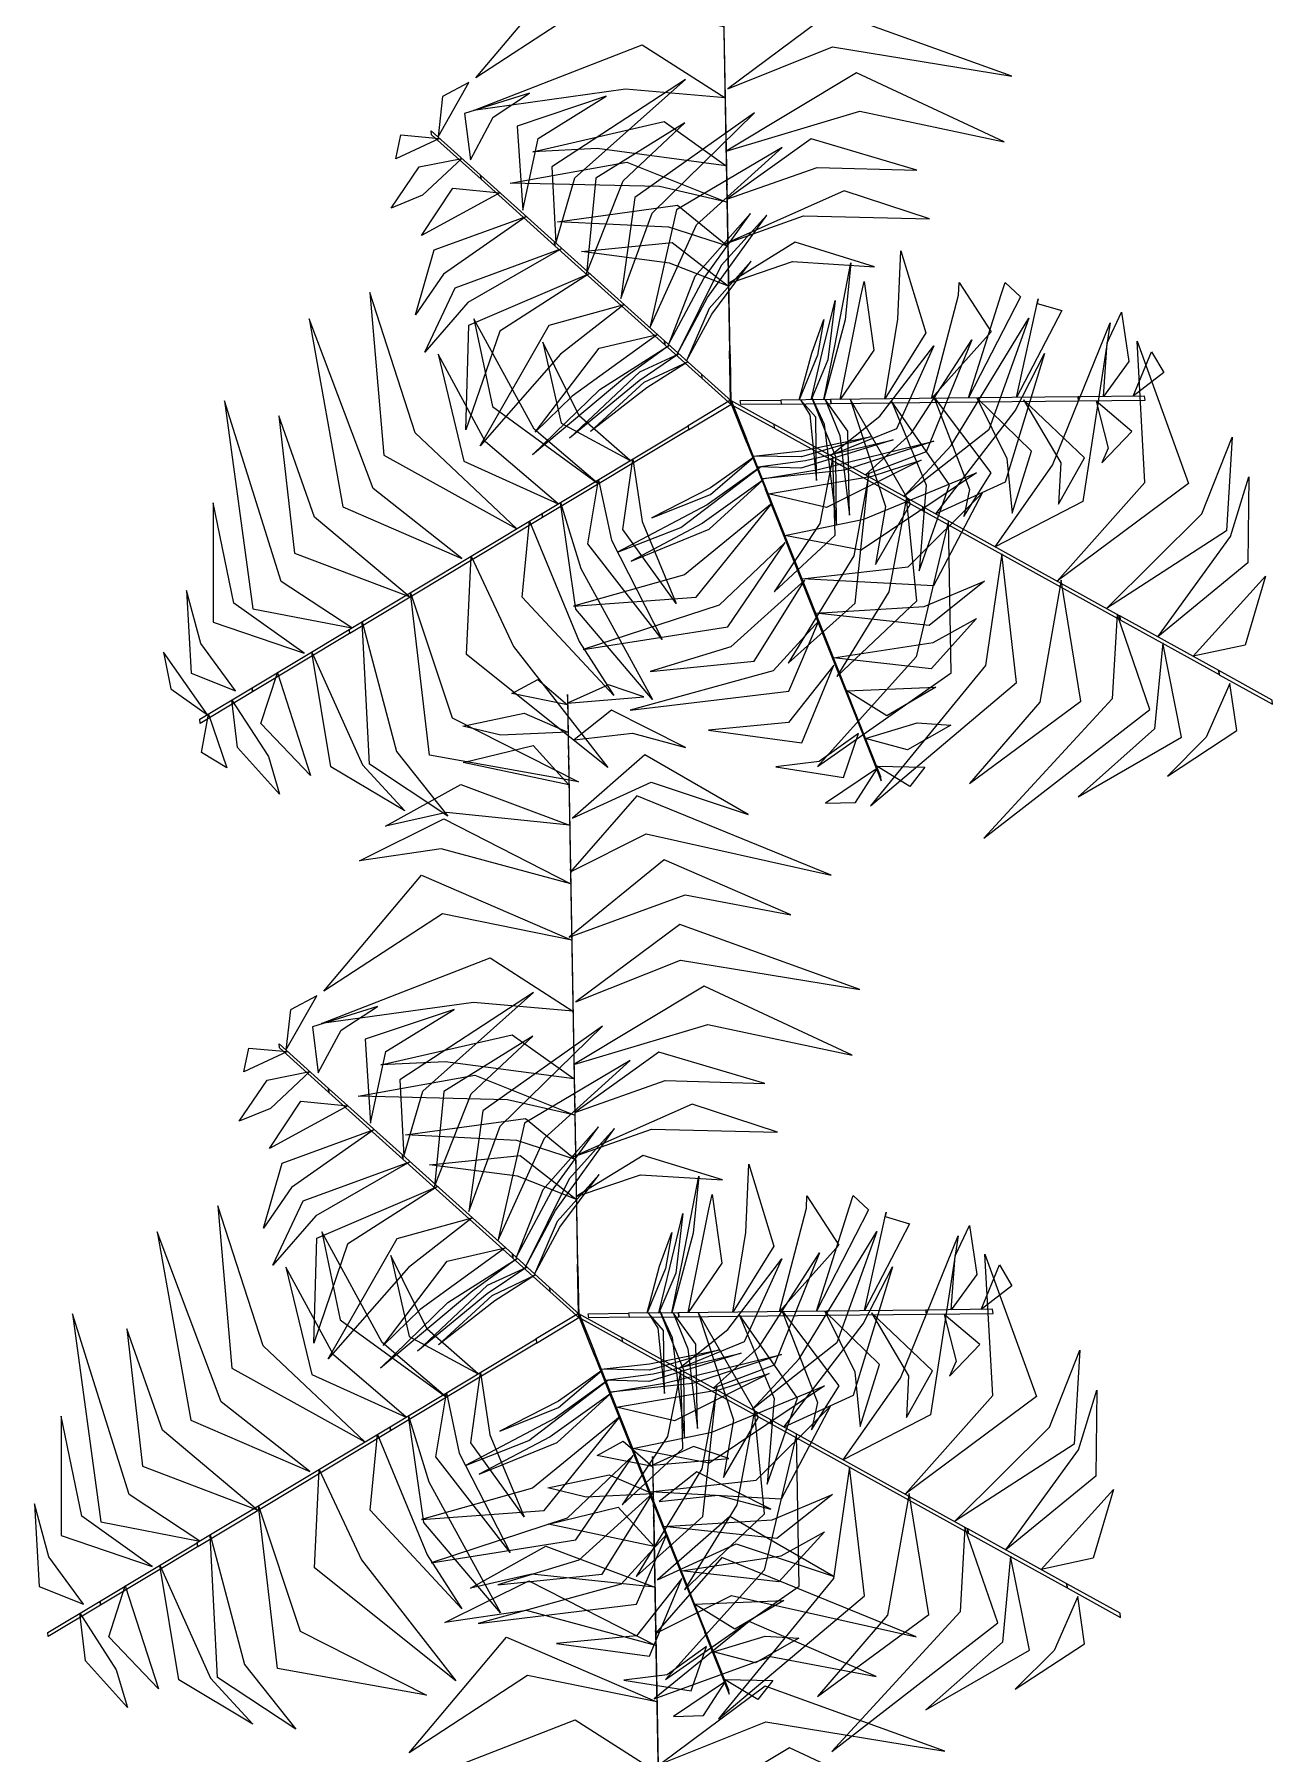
# Model space of a CAD drawing. Header units: millimetres. Extents: x 935 to 13922, y 3203 to 7816.
# Drawn here: x 3678.69 to 3712.75, y 6783.48 to 6830.78 of the extents above; entities that cross this region are included whole.
import ezdxf

# ---------------------------------------------------------------- set-up
doc = ezdxf.new("R2010")
doc.units = ezdxf.units.MM
doc.layers.add('PIANTE', color=7, linetype='Continuous', lineweight=5, true_color=0x007a00)

msp = doc.modelspace()

# ---------------------------------------------------------------- linework, layer by layer
at = {"layer": 'PIANTE'}
for points in [[(3697.727, 6826.755, 16.96), (3697.74, 6826.644, 16.96), (3697.629, 6832.832, 17.501), (3697.617, 6832.944, 17.501)], [(3697.65, 6830.983, 17.347), (3694.095, 6831.713, 16.789), (3690.834, 6829.581, 16.024), (3693.517, 6832.769, 16.784)], [(3697.762, 6829.284, 17.158), (3700.644, 6830.438, 16.74), (3705.571, 6829.626, 15.792), (3700.627, 6831.413, 16.826)], [(3697.685, 6829.033, 17.176), (3694.95, 6829.272, 16.718), (3690.769, 6828.687, 15.932), (3695.405, 6830.494, 16.909)], [(3693.03, 6825.04, 23.131), (3693.552, 6826.831, 23.337), (3696.596, 6829.542, 22.152), (3692.919, 6827.139, 23.853)], [(3697.712, 6827.567, 17.022), (3701.397, 6828.666, 16.457), (3705.36, 6827.822, 15.678), (3701.297, 6829.72, 16.563)], [(3689.791, 6827.958, 23), (3690.642, 6829.453, 22.595), (3689.915, 6829.069, 22.66)], [(3690.681, 6827.331, 23.266), (3691.305, 6828.506, 22.944), (3692.31, 6829.163, 22.814), (3690.518, 6828.604, 22.853)], [(3692.12, 6825.948, 23.274), (3692.542, 6827.916, 23.053), (3694.418, 6829.078, 22.624), (3691.968, 6828.258, 23.134)], [(3694.82, 6823.515, 21.471), (3695.683, 6825.863, 21.623), (3698.494, 6828.619, 20.606), (3695.206, 6826.292, 22.072)], [(3690.962, 6826.904, 23.429), (3690.974, 6826.792, 23.429), (3689.613, 6828.018, 22.939), (3689.601, 6828.13, 22.939)], [(3697.718, 6827.164, 17.013), (3694.168, 6827.638, 16.433), (3692.402, 6827.552, 16.116), (3696.011, 6828.381, 16.824)], [(3693.874, 6824.203, 22.312), (3694.886, 6826.755, 22.427), (3696.578, 6828.346, 21.795), (3694.135, 6826.82, 22.946)], [(3689.834, 6827.918, 23.037), (3688.634, 6827.359, 22.676), (3688.77, 6828.014, 22.691)], [(3695.619, 6822.708, 20.691), (3696.903, 6825.54, 20.712), (3699.256, 6827.671, 19.807), (3696.348, 6825.953, 21.209)], [(3697.736, 6826.245, 16.437), (3700.217, 6827.118, 16.643), (3702.958, 6827.043, 15.836), (3700.05, 6827.905, 17.471)], [(3690.444, 6827.369, 23.257), (3689.363, 6826.354, 22.954), (3688.505, 6826, 22.694), (3689.272, 6827.134, 22.891)], [(3697.736, 6826.168, 16.397), (3695.881, 6826.592, 16.393), (3691.778, 6826.687, 15.539), (3694.985, 6827.268, 16.866)], [(3692.994, 6825.074, 23.185), (3693.006, 6824.962, 23.185), (3690.974, 6826.792, 23.424), (3690.962, 6826.904, 23.424)], [(3697.811, 6822.072, 12.276), (3697.823, 6821.96, 12.276), (3697.74, 6826.644, 16.961), (3697.727, 6826.756, 16.961)], [(3691.493, 6826.424, 23.375), (3689.338, 6825.251, 23.037), (3690.198, 6826.552, 23.331)], [(3697.686, 6825.018, 15.23), (3699.844, 6825.787, 15.418), (3703.307, 6825.705, 14.411), (3700.959, 6826.472, 15.802)], [(3692.219, 6825.77, 23.29), (3689.945, 6824.18, 22.866), (3689.174, 6823.06, 22.612), (3689.684, 6824.852, 22.98)], [(3697.758, 6824.952, 15.181), (3696.144, 6825.472, 15.33), (3693.077, 6825.625, 14.773), (3696.377, 6826.081, 15.995)], [(3696.126, 6822.251, 19.757), (3697.098, 6824.064, 20.231), (3698.389, 6825.851, 19.622), (3696.855, 6824.118, 21.121)], [(3696.36, 6821.963, 18.43), (3697.203, 6823.543, 18.853), (3698.831, 6825.802, 18.097), (3697.578, 6824.418, 19.384)], [(3693.199, 6824.887, 22.997), (3690.613, 6823.403, 23.037), (3689.432, 6822.041, 22.625), (3690.261, 6823.808, 23.424)], [(3696.019, 6822.349, 20.323), (3696.031, 6822.237, 20.323), (3693.006, 6824.962, 23.174), (3692.994, 6825.074, 23.174)], [(3697.778, 6823.852, 14.081), (3696.162, 6824.489, 14.347), (3693.74, 6824.805, 14.104), (3696.233, 6825.056, 14.933)], [(3697.777, 6823.929, 14.12), (3699.542, 6824.531, 14.249), (3701.798, 6824.386, 13.502), (3699.614, 6825.06, 14.756)], [(3702.079, 6820.751, 25.214), (3702.438, 6822.94, 25.012), (3702.524, 6824.824, 24.263), (3703.207, 6822.566, 25.63)], [(3696.63, 6821.797, 17.225), (3697.325, 6823.083, 17.542), (3698.405, 6824.536, 16.951), (3697.248, 6823.24, 18.105)], [(3700.406, 6820.733, 23.528), (3700.708, 6822.214, 23.708), (3701.144, 6824.491, 23.184), (3700.991, 6822.924, 24.313)], [(3693.957, 6824.205, 22.283), (3691.487, 6822.616, 22.214), (3690.56, 6819.899, 20.854), (3690.637, 6822.78, 22.636)], [(3700.85, 6820.738, 24.353), (3701.423, 6823.578, 24.167), (3701.51, 6823.983, 23.925), (3701.775, 6822.096, 24.721)], [(3703.362, 6820.765, 26.113), (3704.104, 6823.607, 26.044), (3704.121, 6823.951, 24.684), (3705.001, 6822.594, 26.466)], [(3704.382, 6820.776, 26.827), (3705.279, 6823.62, 26.867), (3705.387, 6823.954, 26.455), (3705.813, 6823.56, 27.254)], [(3691.961, 6817.178, 17.022), (3689.167, 6819.821, 16.457), (3687.916, 6823.675, 15.678), (3688.303, 6819.207, 16.563)], [(3694.91, 6823.346, 21.384), (3693.164, 6821.979, 21.182), (3690.949, 6819.462, 20.433), (3692.851, 6822.775, 21.8)], [(3700.05, 6820.729, 22.199), (3700.357, 6822.016, 22.522), (3700.71, 6823.462, 22.219), (3700.511, 6821.823, 23.224)], [(3705.701, 6820.79, 27.12), (3706.297, 6823.501, 26.696), (3706.267, 6823.379, 26.442), (3706.944, 6823.183, 26.81)], [(3690.449, 6816.364, 17.158), (3688.009, 6818.283, 16.74), (3686.249, 6822.956, 15.792), (3687.173, 6817.78, 16.826)], [(3694.182, 6818.43, 15.23), (3692.436, 6819.915, 15.418), (3690.776, 6822.955, 14.411), (3691.286, 6820.538, 15.802)], [(3699.728, 6820.726, 20.997), (3700.069, 6822.013, 21.447), (3700.407, 6822.939, 21.423), (3700.227, 6821.95, 22.08)], [(3702.61, 6818.071, 16.397), (3703.904, 6819.466, 16.393), (3706.038, 6822.971, 15.539), (3704.938, 6819.903, 16.866)], [(3705.116, 6816.683, 17.176), (3706.691, 6818.932, 16.718), (3708.275, 6822.845, 15.932), (3707.522, 6817.926, 16.909)], [(3708.09, 6820.816, 27.087), (3708.198, 6822.296, 26.784), (3708.589, 6823.136, 26.524), (3708.793, 6821.783, 26.721)], [(3695.824, 6822.523, 20.524), (3693.478, 6820.822, 20.337), (3692.466, 6819.832, 20.095), (3694.223, 6822.15, 20.891)], [(3701.545, 6818.66, 15.181), (3702.803, 6819.797, 15.33), (3704.469, 6822.377, 14.773), (3703.213, 6819.292, 15.995)], [(3693.094, 6817.86, 16.437), (3691.097, 6819.572, 16.643), (3689.792, 6821.984, 15.836), (3690.499, 6819.034, 17.471)], [(3696.154, 6822.226, 19.699), (3694.928, 6821.341, 19.879), (3692.392, 6819.21, 19.354), (3694.239, 6821.01, 20.483)], [(3695.079, 6819.054, 14.12), (3693.675, 6820.281, 14.249), (3692.672, 6822.308, 13.502), (3693.181, 6820.079, 14.756)], [(3696.418, 6821.988, 18.369), (3695.321, 6821.249, 18.692), (3693.408, 6819.673, 18.39), (3695.338, 6821.495, 19.394)], [(3697.038, 6821.431, 15.205), (3697.051, 6821.319, 15.205), (3696.031, 6822.237, 20.324), (3696.019, 6822.349, 20.324)], [(3697.811, 6822.072, 12.276), (3697.823, 6821.96, 12.276), (3697.848, 6820.601, 6.644), (3697.835, 6820.713, 6.644)], [(3700.583, 6819.193, 14.081), (3701.943, 6820.274, 14.347), (3703.427, 6822.213, 14.104), (3702.398, 6819.929, 14.933)], [(3703.481, 6817.588, 17.013), (3705.667, 6820.426, 16.433), (3706.475, 6821.998, 16.116), (3705.389, 6818.458, 16.824)], [(3706.823, 6815.738, 17.347), (3709.232, 6818.452, 16.789), (3709.016, 6822.342, 16.024), (3710.435, 6818.424, 16.784)], [(3708.911, 6820.825, 26.867), (3709.415, 6822.049, 26.506), (3709.758, 6821.476, 26.521)], [(3696.658, 6821.772, 17.167), (3695.535, 6821.056, 17.618), (3693.984, 6819.852, 17.593), (3695.461, 6821.21, 18.25)], [(3697.038, 6821.431, 15.205), (3697.051, 6821.319, 15.205), (3697.876, 6820.575, 8.897), (3697.864, 6820.687, 8.897)], [(3687.422, 6814.449, 17.485), (3685.476, 6815.729, 17.202), (3683.916, 6820.701, 16.198), (3684.698, 6814.977, 17.337)], [(3696.67, 6820.012, 12.276), (3696.682, 6819.9, 12.276), (3697.848, 6820.601, 6.644), (3697.835, 6820.713, 6.644)], [(3699.025, 6820.054, 12.276), (3699.037, 6819.942, 12.276), (3697.848, 6820.601, 6.644), (3697.835, 6820.713, 6.644)], [(3698.275, 6819.654, 15.205), (3698.287, 6819.542, 15.205), (3697.876, 6820.575, 8.897), (3697.864, 6820.687, 8.897)], [(3699.216, 6820.719, 19.034), (3699.229, 6820.607, 19.034), (3698.117, 6820.595, 12.726), (3698.105, 6820.707, 12.726)], [(3699.216, 6820.719, 19.034), (3699.229, 6820.607, 19.034), (3700.6, 6820.622, 24.154), (3700.588, 6820.734, 24.154)], [(3699.765, 6820.725, 21.055), (3700.015, 6820.308, 21.372), (3700.205, 6818.507, 20.781), (3700.178, 6820.244, 21.935)], [(3700.076, 6820.786, 22.26), (3700.416, 6820.052, 22.683), (3700.749, 6817.287, 21.927), (3700.733, 6819.154, 23.214)], [(3700.443, 6820.733, 23.587), (3700.847, 6819.74, 24.061), (3701.108, 6817.551, 23.452), (3701.062, 6819.865, 24.951)], [(3700.588, 6820.734, 24.153), (3700.6, 6820.622, 24.153), (3704.672, 6820.666, 27.004), (3704.66, 6820.778, 27.004)], [(3701.126, 6820.74, 24.521), (3702.099, 6817.787, 24.542), (3701.821, 6816.198, 23.637), (3702.787, 6817.86, 25.039)], [(3702.26, 6820.688, 25.301), (3703.216, 6818.376, 25.453), (3703.024, 6816.016, 24.436), (3703.857, 6818.383, 25.902)], [(3703.422, 6820.823, 26.142), (3704.406, 6818.259, 26.257), (3704.249, 6817.515, 25.625), (3705.002, 6818.72, 26.776)], [(3704.61, 6820.778, 26.961), (3705.439, 6819.107, 27.167), (3705.583, 6817.607, 25.982), (3706.113, 6819.309, 27.682)], [(3704.66, 6820.778, 27.015), (3704.672, 6820.666, 27.015), (3707.407, 6820.696, 27.254), (3707.394, 6820.808, 27.254)], [(3705.894, 6820.727, 27.104), (3706.917, 6818.993, 26.883), (3706.861, 6817.851, 26.454), (3707.57, 6819.13, 26.963)], [(3707.394, 6820.808, 27.259), (3707.406, 6820.696, 27.259), (3709.238, 6820.716, 26.768), (3709.225, 6820.828, 26.768)], [(3707.89, 6820.684, 27.096), (3708.227, 6819.397, 26.774), (3708.044, 6818.988, 26.644), (3708.872, 6819.858, 26.682)], [(3688.999, 6815.313, 17.341), (3686.392, 6817.5, 16.868), (3685.417, 6820.289, 16.303), (3685.848, 6816.51, 17.054)], [(3696.67, 6820.012, 12.276), (3696.682, 6819.9, 12.276), (3692.668, 6817.485, 16.961), (3692.655, 6817.597, 16.961)], [(3699.025, 6820.054, 12.276), (3699.037, 6819.942, 12.276), (3703.136, 6817.672, 16.961), (3703.123, 6817.784, 16.961)], [(3698.275, 6819.654, 15.205), (3698.287, 6819.542, 15.205), (3698.794, 6818.267, 20.324), (3698.781, 6818.379, 20.324)], [(3698.465, 6819.179, 17.167), (3699.788, 6819.323, 17.618), (3701.712, 6819.715, 17.593), (3699.786, 6819.153, 18.25)], [(3698.584, 6818.88, 18.369), (3699.895, 6819.056, 18.692), (3702.308, 6819.621, 18.39), (3699.77, 6818.842, 19.394)], [(3698.715, 6818.549, 19.699), (3700.206, 6818.799, 19.879), (3703.424, 6819.585, 19.354), (3700.97, 6818.79, 20.483)], [(3708.178, 6814.987, 17.483), (3710.795, 6817.586, 16.946), (3711.63, 6819.7, 16.521), (3711.473, 6817.119, 17.032)], [(3695.145, 6819.093, 14.081), (3695.402, 6817.375, 14.347), (3696.338, 6815.12, 14.104), (3694.875, 6817.153, 14.933)], [(3698.478, 6819.145, 17.225), (3697.285, 6818.3, 17.542), (3695.673, 6817.476, 16.951), (3697.285, 6818.125, 18.105)], [(3698.879, 6818.136, 20.524), (3701.735, 6818.621, 20.337), (3703.082, 6819.061, 20.095), (3700.479, 6817.761, 20.891)], [(3700.65, 6819.155, 14.12), (3700.289, 6817.325, 14.249), (3699.036, 6815.444, 13.502), (3700.711, 6816.999, 14.756)], [(3698.647, 6818.876, 18.43), (3697.191, 6817.834, 18.853), (3694.73, 6816.53, 18.097), (3696.467, 6817.216, 19.384)], [(3699.333, 6816.994, 21.384), (3701.505, 6817.445, 21.182), (3704.606, 6818.719, 20.433), (3701.432, 6816.593, 21.8)], [(3701.639, 6818.69, 15.23), (3701.226, 6816.436, 15.418), (3699.423, 6813.478, 14.411), (3701.261, 6815.128, 15.802)], [(3709.588, 6814.206, 16.975), (3711.586, 6816.963, 16.126), (3712.096, 6818.607, 15.961), (3712.061, 6816.236, 15.846)], [(3694.203, 6818.526, 15.181), (3694.559, 6816.868, 15.33), (3695.96, 6814.135, 14.773), (3693.916, 6816.765, 15.995)], [(3698.728, 6818.514, 19.757), (3697.054, 6817.32, 20.231), (3695.105, 6816.29, 19.622), (3697.248, 6817.164, 21.121)], [(3698.781, 6818.379, 20.323), (3698.793, 6818.267, 20.323), (3700.297, 6814.483, 23.174), (3700.285, 6814.595, 23.174)], [(3699.807, 6815.801, 22.283), (3702.725, 6816.13, 22.214), (3704.76, 6818.155, 20.854), (3703.415, 6815.607, 22.636)], [(3686.112, 6813.755, 16.838), (3684.175, 6815.135, 15.971), (3683.611, 6817.888, 15.892), (3683.608, 6814.605, 15.649)], [(3693.16, 6817.899, 16.397), (3693.721, 6816.08, 16.393), (3695.69, 6812.48, 15.539), (3693.583, 6814.967, 16.866)], [(3698.98, 6817.88, 20.691), (3696.574, 6815.911, 20.712), (3693.521, 6815.044, 19.807), (3696.889, 6815.294, 21.209)], [(3702.676, 6818.033, 16.437), (3702.192, 6815.447, 16.643), (3700.756, 6813.111, 15.836), (3702.957, 6815.199, 17.471)], [(3703.123, 6817.785, 16.96), (3703.135, 6817.673, 16.96), (3708.55, 6814.674, 17.501), (3708.538, 6814.786, 17.501)], [(3692.656, 6817.598, 16.96), (3692.668, 6817.486, 16.96), (3687.364, 6814.295, 17.501), (3687.352, 6814.407, 17.501)], [(3692.307, 6817.386, 17.013), (3693.671, 6814.073, 16.433), (3694.629, 6812.588, 16.116), (3692.106, 6815.298, 16.824)], [(3703.834, 6817.392, 17.022), (3702.942, 6813.651, 16.457), (3700.23, 6810.641, 15.678), (3703.906, 6813.211, 16.563)], [(3699.339, 6816.802, 21.471), (3697.525, 6815.08, 21.623), (3693.783, 6813.856, 20.606), (3697.762, 6814.484, 22.072)], [(3690.705, 6816.422, 17.176), (3691.866, 6813.934, 16.718), (3694.463, 6810.605, 15.932), (3690.579, 6813.717, 16.909)], [(3705.295, 6816.49, 17.158), (3704.853, 6813.418, 16.74), (3701.686, 6809.557, 15.792), (3705.706, 6812.945, 16.826)], [(3699.882, 6815.767, 22.312), (3697.843, 6813.928, 22.427), (3695.622, 6813.251, 21.795), (3698.488, 6813.536, 22.946)], [(3706.93, 6815.76, 17.341), (3706.34, 6812.409, 16.868), (3704.411, 6810.17, 16.303), (3707.468, 6812.433, 17.054)], [(3710.561, 6813.668, 16.457), (3712.55, 6815.873, 15.581), (3711.995, 6813.976, 15.754)], [(3684.224, 6812.715, 15.582), (3683.265, 6814.021, 15.032), (3682.872, 6815.477, 15.084), (3683.004, 6813.201, 14.527)], [(3689.033, 6815.417, 17.347), (3690.179, 6811.973, 16.789), (3693.656, 6810.215, 16.024), (3689.554, 6810.945, 16.784)], [(3700.184, 6814.854, 22.997), (3703.16, 6815.038, 23.037), (3704.822, 6815.735, 22.625), (3703.296, 6814.518, 23.424)], [(3708.467, 6814.826, 17.485), (3708.331, 6812.501, 17.202), (3704.805, 6808.664, 16.198), (3709.371, 6812.203, 17.337)], [(3687.346, 6814.404, 17.512), (3687.358, 6814.292, 17.512), (3684.693, 6812.689, 16.062), (3684.681, 6812.801, 16.062)], [(3687.705, 6814.618, 17.483), (3688.648, 6811.052, 16.946), (3690.061, 6809.273, 16.521), (3687.904, 6810.699, 17.032)], [(3700.267, 6814.642, 23.131), (3699.006, 6813.267, 23.337), (3695.075, 6812.187, 22.152), (3699.436, 6812.711, 23.853)], [(3700.285, 6814.595, 23.185), (3700.297, 6814.483, 23.185), (3701.307, 6811.942, 23.424), (3701.295, 6812.054, 23.424)], [(3700.671, 6813.628, 23.29), (3703.414, 6814.046, 22.866), (3704.602, 6814.707, 22.612), (3703.351, 6813.327, 22.98)], [(3708.544, 6814.783, 17.512), (3708.556, 6814.671, 17.512), (3711.277, 6813.164, 16.062), (3711.264, 6813.276, 16.062)], [(3709.722, 6814.038, 16.838), (3709.496, 6811.671, 15.971), (3707.394, 6809.806, 15.892), (3710.238, 6811.445, 15.649)], [(3683.447, 6812.058, 14.619), (3682.24, 6813.783, 13.95), (3682.44, 6812.777, 13.843)], [(3686.324, 6813.787, 16.975), (3687.713, 6810.679, 16.126), (3688.881, 6809.415, 15.961), (3686.846, 6810.631, 15.846)], [(3700.681, 6813.425, 23.274), (3699.431, 6811.847, 23.053), (3697.233, 6811.637, 22.624), (3699.793, 6811.287, 23.134)], [(3685.372, 6813.215, 16.457), (3686.287, 6810.389, 15.581), (3684.921, 6811.818, 15.754)], [(3693.352, 6812.335, 14.696), (3691.824, 6812.642, 13.982), (3692.538, 6813.03, 13.787)], [(3711.568, 6812.924, 15.582), (3710.916, 6811.441, 15.032), (3709.851, 6810.372, 15.084), (3711.757, 6811.624, 14.527)], [(3711.267, 6813.275, 16.068), (3711.279, 6813.163, 16.068), (3712.745, 6812.351, 14.392), (3712.733, 6812.463, 14.392)], [(3684.678, 6812.799, 16.068), (3684.691, 6812.687, 16.068), (3683.254, 6811.824, 14.392), (3683.242, 6811.936, 14.392)], [(3684.125, 6812.465, 15.446), (3685.125, 6810.91, 15.041), (3685.432, 6809.875, 14.51), (3684.278, 6811.158, 14.605)], [(3693.379, 6810.938, 16.068), (3693.391, 6810.826, 16.068), (3693.361, 6812.502, 14.392), (3693.349, 6812.614, 14.392)], [(3693.353, 6812.375, 14.619), (3695.449, 6812.558, 13.95), (3694.479, 6812.888, 13.843)], [(3701.032, 6812.72, 23.375), (3703.484, 6812.816, 23.037), (3702.136, 6812.031, 23.331)], [(3683.482, 6812.078, 14.696), (3683.98, 6810.601, 13.982), (3683.288, 6811.025, 13.787)], [(3693.366, 6811.585, 15.446), (3691.52, 6811.496, 15.041), (3690.47, 6811.748, 14.51), (3692.158, 6812.106, 14.605)], [(3693.533, 6811.374, 15.582), (3695.143, 6811.551, 15.032), (3696.601, 6811.164, 15.084), (3694.564, 6812.188, 14.527)], [(3701.295, 6812.054, 23.429), (3701.307, 6811.942, 23.429), (3701.984, 6810.24, 22.939), (3701.971, 6810.352, 22.939)], [(3701.358, 6811.547, 23.266), (3700.278, 6810.77, 22.944), (3699.085, 6810.627, 22.814), (3700.94, 6810.334, 22.853)], [(3701.553, 6811.407, 23.257), (3702.973, 6811.838, 22.954), (3703.898, 6811.775, 22.694), (3702.708, 6811.099, 22.891)], [(3693.392, 6810.13, 16.457), (3690.487, 6810.75, 15.581), (3692.408, 6811.219, 15.754)], [(3693.435, 6807.826, 17.512), (3693.447, 6807.714, 17.512), (3693.391, 6810.824, 16.062), (3693.379, 6810.936, 16.062)], [(3693.49, 6809.219, 16.838), (3695.654, 6810.207, 15.971), (3698.32, 6809.319, 15.892), (3695.478, 6810.962, 15.649)], [(3701.877, 6810.591, 23), (3700.452, 6809.627, 22.595), (3701.274, 6809.65, 22.66)], [(3701.856, 6810.645, 23.037), (3703.18, 6810.614, 22.676), (3702.768, 6810.088, 22.691)], [(3693.412, 6809.019, 16.975), (3690.025, 6809.37, 16.126), (3688.346, 6808.991, 15.961), (3690.417, 6810.146, 15.846)], [(3693.435, 6807.738, 17.485), (3695.517, 6808.783, 17.202), (3700.603, 6807.648, 16.198), (3695.255, 6809.832, 17.337)], [(3693.441, 6807.408, 17.483), (3689.881, 6808.374, 16.946), (3687.633, 6808.04, 16.521), (3689.947, 6809.195, 17.032)], [(3693.395, 6805.94, 17.341), (3696.593, 6807.104, 16.868), (3699.496, 6806.553, 16.303), (3696.007, 6808.07, 17.054)], [(3693.545, 6801.63, 16.96), (3693.558, 6801.518, 16.96), (3693.447, 6807.707, 17.501), (3693.435, 6807.819, 17.501)], [(3693.468, 6805.858, 17.347), (3689.913, 6806.587, 16.789), (3686.652, 6804.455, 16.024), (3689.335, 6807.643, 16.784)], [(3693.581, 6804.159, 17.158), (3696.462, 6805.312, 16.74), (3701.389, 6804.5, 15.792), (3696.445, 6806.288, 16.826)], [(3693.503, 6803.908, 17.176), (3690.768, 6804.147, 16.718), (3686.587, 6803.562, 15.932), (3691.224, 6805.369, 16.909)], [(3688.849, 6799.915, 23.131), (3689.37, 6801.706, 23.337), (3692.414, 6804.417, 22.152), (3688.737, 6802.014, 23.853)], [(3693.53, 6802.442, 17.022), (3697.215, 6803.541, 16.457), (3701.178, 6802.697, 15.678), (3697.115, 6804.595, 16.563)], [(3685.609, 6802.833, 23), (3686.46, 6804.328, 22.595), (3685.733, 6803.944, 22.66)], [(3686.499, 6802.206, 23.266), (3687.123, 6803.381, 22.944), (3688.128, 6804.038, 22.814), (3686.336, 6803.478, 22.853)], [(3687.938, 6800.823, 23.274), (3688.36, 6802.791, 23.053), (3690.236, 6803.953, 22.624), (3687.787, 6803.133, 23.134)], [(3690.638, 6798.39, 21.471), (3691.501, 6800.738, 21.623), (3694.312, 6803.494, 20.606), (3691.024, 6801.167, 22.072)], [(3686.78, 6801.779, 23.429), (3686.792, 6801.667, 23.429), (3685.432, 6802.893, 22.939), (3685.419, 6803.005, 22.939)], [(3693.537, 6802.039, 17.013), (3689.986, 6802.513, 16.433), (3688.22, 6802.427, 16.116), (3691.829, 6803.256, 16.824)], [(3689.692, 6799.077, 22.312), (3690.704, 6801.63, 22.427), (3692.396, 6803.221, 21.795), (3689.953, 6801.695, 22.946)], [(3685.652, 6802.793, 23.037), (3684.452, 6802.234, 22.676), (3684.588, 6802.889, 22.691)], [(3691.437, 6797.583, 20.691), (3692.721, 6800.415, 20.712), (3695.074, 6802.545, 19.807), (3692.166, 6800.828, 21.209)], [(3693.554, 6801.12, 16.437), (3696.035, 6801.993, 16.643), (3698.777, 6801.918, 15.836), (3695.868, 6802.78, 17.471)], [(3686.262, 6802.244, 23.257), (3685.181, 6801.229, 22.954), (3684.324, 6800.875, 22.694), (3685.09, 6802.009, 22.891)], [(3693.554, 6801.043, 16.397), (3691.699, 6801.467, 16.393), (3687.596, 6801.562, 15.539), (3690.804, 6802.143, 16.866)], [(3688.812, 6799.949, 23.185), (3688.824, 6799.837, 23.185), (3686.792, 6801.667, 23.424), (3686.78, 6801.779, 23.424)], [(3693.629, 6796.947, 12.276), (3693.641, 6796.835, 12.276), (3693.558, 6801.519, 16.961), (3693.545, 6801.631, 16.961)], [(3687.311, 6801.299, 23.375), (3685.156, 6800.126, 23.037), (3686.016, 6801.427, 23.331)], [(3693.504, 6799.893, 15.23), (3695.662, 6800.662, 15.418), (3699.125, 6800.58, 14.411), (3696.777, 6801.347, 15.802)], [(3688.037, 6800.645, 23.29), (3685.763, 6799.055, 22.866), (3684.992, 6797.935, 22.612), (3685.502, 6799.727, 22.98)], [(3693.576, 6799.827, 15.181), (3691.962, 6800.347, 15.33), (3688.895, 6800.5, 14.773), (3692.195, 6800.955, 15.995)], [(3691.944, 6797.126, 19.757), (3692.916, 6798.939, 20.231), (3694.207, 6800.726, 19.622), (3692.673, 6798.993, 21.121)], [(3692.178, 6796.838, 18.43), (3693.021, 6798.418, 18.853), (3694.649, 6800.677, 18.097), (3693.396, 6799.293, 19.384)], [(3689.017, 6799.762, 22.997), (3686.431, 6798.278, 23.037), (3685.25, 6796.916, 22.625), (3686.079, 6798.683, 23.424)], [(3691.837, 6797.224, 20.323), (3691.85, 6797.112, 20.323), (3688.824, 6799.837, 23.174), (3688.812, 6799.949, 23.174)], [(3693.596, 6798.727, 14.081), (3691.98, 6799.364, 14.347), (3689.559, 6799.68, 14.104), (3692.051, 6799.931, 14.933)], [(3693.595, 6798.804, 14.12), (3695.36, 6799.406, 14.249), (3697.616, 6799.261, 13.502), (3695.432, 6799.935, 14.756)], [(3697.897, 6795.626, 25.214), (3698.256, 6797.815, 25.012), (3698.342, 6799.699, 24.263), (3699.025, 6797.441, 25.63)], [(3692.448, 6796.672, 17.225), (3693.143, 6797.958, 17.542), (3694.223, 6799.411, 16.951), (3693.066, 6798.115, 18.105)], [(3696.224, 6795.608, 23.528), (3696.526, 6797.089, 23.708), (3696.962, 6799.365, 23.184), (3696.809, 6797.799, 24.313)], [(3689.775, 6799.08, 22.283), (3687.305, 6797.491, 22.214), (3686.378, 6794.774, 20.854), (3686.455, 6797.655, 22.636)], [(3696.668, 6795.613, 24.353), (3697.241, 6798.453, 24.167), (3697.328, 6798.857, 23.925), (3697.593, 6796.971, 24.721)], [(3699.18, 6795.64, 26.113), (3699.922, 6798.482, 26.044), (3699.939, 6798.826, 24.684), (3700.819, 6797.469, 26.466)], [(3700.2, 6795.651, 26.827), (3701.097, 6798.494, 26.867), (3701.205, 6798.829, 26.455), (3701.631, 6798.435, 27.254)], [(3687.779, 6792.053, 17.022), (3684.985, 6794.695, 16.457), (3683.734, 6798.55, 15.678), (3684.122, 6794.081, 16.563)], [(3695.868, 6795.604, 22.199), (3696.175, 6796.891, 22.522), (3696.528, 6798.337, 22.219), (3696.329, 6796.698, 23.224)], [(3701.519, 6795.665, 27.12), (3702.115, 6798.376, 26.696), (3702.085, 6798.254, 26.442), (3702.763, 6798.058, 26.81)], [(3686.267, 6791.239, 17.158), (3683.827, 6793.158, 16.74), (3682.067, 6797.831, 15.792), (3682.991, 6792.655, 16.826)], [(3690, 6793.305, 15.23), (3688.254, 6794.79, 15.418), (3686.594, 6797.83, 14.411), (3687.104, 6795.413, 15.802)], [(3690.728, 6798.221, 21.384), (3688.982, 6796.854, 21.182), (3686.767, 6794.337, 20.433), (3688.669, 6797.65, 21.8)], [(3695.546, 6795.601, 20.997), (3695.887, 6796.888, 21.447), (3696.225, 6797.814, 21.423), (3696.045, 6796.824, 22.08)], [(3698.428, 6792.945, 16.397), (3699.722, 6794.34, 16.393), (3701.856, 6797.846, 15.539), (3700.756, 6794.778, 16.866)], [(3703.909, 6795.691, 27.087), (3704.016, 6797.171, 26.784), (3704.407, 6798.011, 26.524), (3704.611, 6796.658, 26.721)], [(3691.642, 6797.398, 20.524), (3689.296, 6795.697, 20.337), (3688.285, 6794.707, 20.095), (3690.041, 6797.025, 20.891)], [(3700.934, 6791.558, 17.176), (3702.509, 6793.807, 16.718), (3704.093, 6797.72, 15.932), (3703.34, 6792.801, 16.909)], [(3688.912, 6792.735, 16.437), (3686.915, 6794.447, 16.643), (3685.61, 6796.859, 15.836), (3686.317, 6793.909, 17.471)], [(3691.972, 6797.101, 19.699), (3690.746, 6796.215, 19.879), (3688.21, 6794.085, 19.354), (3690.057, 6795.885, 20.483)], [(3690.897, 6793.929, 14.12), (3689.493, 6795.156, 14.249), (3688.49, 6797.182, 13.502), (3688.999, 6794.954, 14.756)], [(3692.236, 6796.862, 18.369), (3691.139, 6796.124, 18.692), (3689.226, 6794.547, 18.39), (3691.156, 6796.37, 19.394)], [(3692.856, 6796.305, 15.205), (3692.869, 6796.194, 15.205), (3691.849, 6797.112, 20.324), (3691.837, 6797.224, 20.324)], [(3693.629, 6796.947, 12.276), (3693.641, 6796.835, 12.276), (3693.666, 6795.475, 6.644), (3693.653, 6795.587, 6.644)], [(3696.401, 6794.068, 14.081), (3697.761, 6795.149, 14.347), (3699.245, 6797.087, 14.104), (3698.216, 6794.803, 14.933)], [(3697.363, 6793.535, 15.181), (3698.621, 6794.672, 15.33), (3700.287, 6797.252, 14.773), (3699.032, 6794.167, 15.995)], [(3699.299, 6792.463, 17.013), (3701.485, 6795.301, 16.433), (3702.293, 6796.873, 16.116), (3701.207, 6793.333, 16.824)], [(3702.641, 6790.613, 17.347), (3705.05, 6793.327, 16.789), (3704.834, 6797.217, 16.024), (3706.253, 6793.299, 16.784)], [(3704.729, 6795.7, 26.867), (3705.233, 6796.924, 26.506), (3705.576, 6796.351, 26.521)], [(3692.476, 6796.647, 17.167), (3691.353, 6795.931, 17.618), (3689.803, 6794.727, 17.593), (3691.279, 6796.085, 18.25)], [(3692.856, 6796.305, 15.205), (3692.869, 6796.194, 15.205), (3693.694, 6795.45, 8.897), (3693.682, 6795.562, 8.897)], [(3683.24, 6789.323, 17.485), (3681.294, 6790.603, 17.202), (3679.734, 6795.576, 16.198), (3680.516, 6789.852, 17.337)], [(3692.488, 6794.887, 12.276), (3692.5, 6794.775, 12.276), (3693.666, 6795.475, 6.644), (3693.653, 6795.587, 6.644)], [(3694.843, 6794.929, 12.276), (3694.855, 6794.817, 12.276), (3693.666, 6795.475, 6.644), (3693.653, 6795.587, 6.644)], [(3694.093, 6794.529, 15.205), (3694.105, 6794.417, 15.205), (3693.694, 6795.45, 8.897), (3693.682, 6795.562, 8.897)], [(3695.034, 6795.594, 19.034), (3695.047, 6795.482, 19.034), (3693.935, 6795.47, 12.726), (3693.923, 6795.582, 12.726)], [(3695.034, 6795.594, 19.034), (3695.047, 6795.482, 19.034), (3696.418, 6795.497, 24.154), (3696.406, 6795.609, 24.154)], [(3695.583, 6795.6, 21.055), (3695.833, 6795.182, 21.372), (3696.023, 6793.382, 20.781), (3695.996, 6795.119, 21.935)], [(3695.895, 6795.661, 22.26), (3696.234, 6794.927, 22.683), (3696.567, 6792.162, 21.927), (3696.551, 6794.029, 23.214)], [(3696.261, 6795.608, 23.587), (3696.665, 6794.615, 24.061), (3696.926, 6792.425, 23.452), (3696.88, 6794.739, 24.951)], [(3696.406, 6795.609, 24.153), (3696.418, 6795.497, 24.153), (3700.49, 6795.541, 27.004), (3700.478, 6795.653, 27.004)], [(3696.944, 6795.615, 24.521), (3697.917, 6792.662, 24.542), (3697.639, 6791.073, 23.637), (3698.606, 6792.735, 25.039)], [(3698.078, 6795.562, 25.301), (3699.034, 6793.251, 25.453), (3698.843, 6790.891, 24.436), (3699.676, 6793.258, 25.902)], [(3699.24, 6795.698, 26.142), (3700.224, 6793.134, 26.257), (3700.067, 6792.39, 25.625), (3700.821, 6793.595, 26.776)], [(3700.428, 6795.653, 26.961), (3701.257, 6793.982, 27.167), (3701.401, 6792.482, 25.982), (3701.931, 6794.184, 27.682)], [(3700.478, 6795.653, 27.015), (3700.49, 6795.541, 27.015), (3703.225, 6795.571, 27.254), (3703.212, 6795.682, 27.254)], [(3701.712, 6795.602, 27.104), (3702.735, 6793.868, 26.883), (3702.679, 6792.726, 26.454), (3703.388, 6794.005, 26.963)], [(3703.212, 6795.682, 27.259), (3703.224, 6795.571, 27.259), (3705.056, 6795.59, 26.768), (3705.043, 6795.702, 26.768)], [(3703.708, 6795.559, 27.096), (3704.045, 6794.272, 26.774), (3703.862, 6793.863, 26.644), (3704.69, 6794.733, 26.682)], [(3684.817, 6790.188, 17.341), (3682.21, 6792.374, 16.868), (3681.236, 6795.164, 16.303), (3681.666, 6791.385, 17.054)], [(3692.488, 6794.887, 12.276), (3692.5, 6794.775, 12.276), (3688.486, 6792.36, 16.961), (3688.473, 6792.472, 16.961)], [(3694.093, 6794.529, 15.205), (3694.105, 6794.417, 15.205), (3694.612, 6793.142, 20.324), (3694.599, 6793.254, 20.324)], [(3694.283, 6794.054, 17.167), (3695.606, 6794.198, 17.618), (3697.53, 6794.59, 17.593), (3695.604, 6794.028, 18.25)], [(3694.402, 6793.755, 18.369), (3695.713, 6793.931, 18.692), (3698.126, 6794.496, 18.39), (3695.588, 6793.717, 19.394)], [(3694.843, 6794.929, 12.276), (3694.855, 6794.817, 12.276), (3698.954, 6792.547, 16.961), (3698.942, 6792.659, 16.961)], [(3703.996, 6789.862, 17.483), (3706.613, 6792.461, 16.946), (3707.448, 6794.575, 16.521), (3707.291, 6791.994, 17.032)], [(3694.296, 6794.019, 17.225), (3693.103, 6793.175, 17.542), (3691.491, 6792.351, 16.951), (3693.103, 6793, 18.105)], [(3694.533, 6793.424, 19.699), (3696.024, 6793.674, 19.879), (3699.242, 6794.46, 19.354), (3696.788, 6793.665, 20.483)], [(3696.468, 6794.03, 14.12), (3696.107, 6792.2, 14.249), (3694.854, 6790.319, 13.502), (3696.529, 6791.874, 14.756)], [(3694.465, 6793.75, 18.43), (3693.009, 6792.709, 18.853), (3690.548, 6791.405, 18.097), (3692.285, 6792.091, 19.384)], [(3690.964, 6793.968, 14.081), (3691.22, 6792.25, 14.347), (3692.157, 6789.995, 14.104), (3690.693, 6792.028, 14.933)], [(3694.697, 6793.011, 20.524), (3697.554, 6793.496, 20.337), (3698.9, 6793.935, 20.095), (3696.297, 6792.636, 20.891)], [(3695.151, 6791.869, 21.384), (3697.323, 6792.32, 21.182), (3700.424, 6793.594, 20.433), (3697.25, 6791.468, 21.8)], [(3697.457, 6793.564, 15.23), (3697.044, 6791.311, 15.418), (3695.241, 6788.353, 14.411), (3697.079, 6790.003, 15.802)], [(3690.021, 6793.401, 15.181), (3690.377, 6791.743, 15.33), (3691.778, 6789.01, 14.773), (3689.734, 6791.64, 15.995)], [(3694.546, 6793.389, 19.757), (3692.872, 6792.194, 20.231), (3690.923, 6791.165, 19.622), (3693.066, 6792.039, 21.121)], [(3694.599, 6793.254, 20.323), (3694.612, 6793.142, 20.323), (3696.115, 6789.358, 23.174), (3696.103, 6789.47, 23.174)], [(3705.406, 6789.081, 16.975), (3707.404, 6791.838, 16.126), (3707.914, 6793.482, 15.961), (3707.879, 6791.111, 15.846)], [(3681.93, 6788.63, 16.838), (3679.993, 6790.01, 15.971), (3679.429, 6792.763, 15.892), (3679.426, 6789.48, 15.649)], [(3688.978, 6792.774, 16.397), (3689.539, 6790.955, 16.393), (3691.508, 6787.354, 15.539), (3689.401, 6789.841, 16.866)], [(3694.798, 6792.755, 20.691), (3692.392, 6790.785, 20.712), (3689.339, 6789.919, 19.807), (3692.707, 6790.169, 21.209)], [(3695.625, 6790.676, 22.283), (3698.544, 6791.005, 22.214), (3700.578, 6793.03, 20.854), (3699.233, 6790.482, 22.636)], [(3698.494, 6792.908, 16.437), (3698.01, 6790.322, 16.643), (3696.574, 6787.986, 15.836), (3698.775, 6790.074, 17.471)], [(3698.941, 6792.66, 16.96), (3698.953, 6792.548, 16.96), (3704.368, 6789.549, 17.501), (3704.356, 6789.661, 17.501)], [(3688.474, 6792.472, 16.96), (3688.486, 6792.36, 16.96), (3683.182, 6789.17, 17.501), (3683.17, 6789.282, 17.501)], [(3688.125, 6792.26, 17.013), (3689.49, 6788.948, 16.433), (3690.447, 6787.463, 16.116), (3687.924, 6790.173, 16.824)], [(3699.652, 6792.267, 17.022), (3698.76, 6788.526, 16.457), (3696.048, 6785.516, 15.678), (3699.724, 6788.086, 16.563)], [(3695.157, 6791.677, 21.471), (3693.343, 6789.955, 21.623), (3689.601, 6788.731, 20.606), (3693.58, 6789.359, 22.072)], [(3695.694, 6791.377, 14.696), (3694.166, 6791.684, 13.982), (3694.88, 6792.071, 13.787)], [(3695.721, 6789.98, 16.068), (3695.733, 6789.868, 16.068), (3695.703, 6791.543, 14.392), (3695.691, 6791.655, 14.392)], [(3695.694, 6791.416, 14.619), (3697.791, 6791.6, 13.95), (3696.821, 6791.929, 13.843)], [(3686.523, 6791.297, 17.176), (3687.684, 6788.809, 16.718), (3690.281, 6785.48, 15.932), (3686.397, 6788.592, 16.909)], [(3695.875, 6790.416, 15.582), (3697.485, 6790.593, 15.032), (3698.943, 6790.205, 15.084), (3696.906, 6791.229, 14.527)], [(3701.113, 6791.365, 17.158), (3700.671, 6788.292, 16.74), (3697.504, 6784.431, 15.792), (3701.524, 6787.82, 16.826)], [(3695.708, 6790.626, 15.446), (3693.862, 6790.537, 15.041), (3692.811, 6790.79, 14.51), (3694.5, 6791.148, 14.605)], [(3706.379, 6788.543, 16.457), (3708.368, 6790.748, 15.581), (3707.813, 6788.851, 15.754)], [(3680.042, 6787.589, 15.582), (3679.084, 6788.895, 15.032), (3678.69, 6790.352, 15.084), (3678.822, 6788.076, 14.527)], [(3684.851, 6790.292, 17.347), (3685.997, 6786.848, 16.789), (3689.474, 6785.09, 16.024), (3685.372, 6785.82, 16.784)], [(3695.7, 6790.641, 22.312), (3693.662, 6788.802, 22.427), (3691.44, 6788.126, 21.795), (3694.306, 6788.411, 22.946)], [(3695.734, 6789.172, 16.457), (3692.829, 6789.792, 15.581), (3694.75, 6790.26, 15.754)], [(3696.002, 6789.729, 22.997), (3698.978, 6789.913, 23.037), (3700.64, 6790.61, 22.625), (3699.114, 6789.393, 23.424)], [(3702.748, 6790.635, 17.341), (3702.158, 6787.284, 16.868), (3700.229, 6785.045, 16.303), (3703.286, 6787.308, 17.054)], [(3695.777, 6786.867, 17.512), (3695.789, 6786.755, 17.512), (3695.733, 6789.865, 16.062), (3695.721, 6789.977, 16.062)], [(3695.832, 6788.26, 16.838), (3697.996, 6789.248, 15.971), (3700.662, 6788.36, 15.892), (3697.82, 6790.004, 15.649)], [(3683.164, 6789.279, 17.512), (3683.176, 6789.167, 17.512), (3680.511, 6787.564, 16.062), (3680.499, 6787.676, 16.062)], [(3683.523, 6789.493, 17.483), (3684.466, 6785.927, 16.946), (3685.879, 6784.148, 16.521), (3683.722, 6785.574, 17.032)], [(3696.085, 6789.517, 23.131), (3694.824, 6788.142, 23.337), (3690.893, 6787.062, 22.152), (3695.254, 6787.586, 23.853)], [(3696.103, 6789.47, 23.185), (3696.115, 6789.358, 23.185), (3697.126, 6786.817, 23.424), (3697.113, 6786.929, 23.424)], [(3696.489, 6788.503, 23.29), (3699.232, 6788.92, 22.866), (3700.42, 6789.582, 22.612), (3699.169, 6788.202, 22.98)], [(3704.285, 6789.701, 17.485), (3704.149, 6787.376, 17.202), (3700.623, 6783.539, 16.198), (3705.189, 6787.078, 17.337)], [(3704.362, 6789.658, 17.512), (3704.374, 6789.546, 17.512), (3707.095, 6788.039, 16.062), (3707.082, 6788.151, 16.062)], [(3695.754, 6788.06, 16.975), (3692.367, 6788.412, 16.126), (3690.688, 6788.032, 15.961), (3692.759, 6789.187, 15.846)], [(3695.777, 6786.779, 17.485), (3697.859, 6787.825, 17.202), (3702.945, 6786.69, 16.198), (3697.597, 6788.874, 17.337)], [(3705.54, 6788.913, 16.838), (3705.314, 6786.546, 15.971), (3703.212, 6784.681, 15.892), (3706.056, 6786.32, 15.649)], [(3682.142, 6788.662, 16.975), (3683.531, 6785.554, 16.126), (3684.699, 6784.29, 15.961), (3682.664, 6785.506, 15.846)], [(3681.19, 6788.09, 16.457), (3682.105, 6785.264, 15.581), (3680.739, 6786.693, 15.754)], [(3695.782, 6786.449, 17.483), (3692.223, 6787.415, 16.946), (3689.975, 6787.082, 16.521), (3692.289, 6788.236, 17.032)], [(3696.499, 6788.3, 23.274), (3695.249, 6786.722, 23.053), (3693.051, 6786.512, 22.624), (3695.611, 6786.162, 23.134)], [(3707.085, 6788.15, 16.068), (3707.097, 6788.038, 16.068), (3708.563, 6787.226, 14.392), (3708.551, 6787.338, 14.392)], [(3680.496, 6787.674, 16.068), (3680.509, 6787.562, 16.068), (3679.073, 6786.699, 14.392), (3679.06, 6786.811, 14.392)], [(3696.85, 6787.594, 23.375), (3699.302, 6787.691, 23.037), (3697.954, 6786.906, 23.331)], [(3707.386, 6787.799, 15.582), (3706.734, 6786.316, 15.032), (3705.669, 6785.247, 15.084), (3707.575, 6786.499, 14.527)], [(3679.943, 6787.34, 15.446), (3680.943, 6785.785, 15.041), (3681.25, 6784.75, 14.51), (3680.096, 6786.033, 14.605)], [(3695.737, 6784.981, 17.341), (3698.934, 6786.146, 16.868), (3701.838, 6785.595, 16.303), (3698.349, 6787.111, 17.054)], [(3697.113, 6786.929, 23.429), (3697.125, 6786.817, 23.429), (3697.802, 6785.115, 22.939), (3697.79, 6785.227, 22.939)], [(3695.81, 6784.9, 17.347), (3692.255, 6785.629, 16.789), (3688.994, 6783.497, 16.024), (3691.677, 6786.685, 16.784)], [(3695.887, 6780.672, 16.96), (3695.9, 6780.56, 16.96), (3695.789, 6786.749, 17.501), (3695.777, 6786.861, 17.501)], [(3697.372, 6786.282, 23.257), (3698.791, 6786.713, 22.954), (3699.716, 6786.65, 22.694), (3698.526, 6785.974, 22.891)], [(3697.176, 6786.422, 23.266), (3696.096, 6785.645, 22.944), (3694.903, 6785.502, 22.814), (3696.758, 6785.209, 22.853)], [(3697.675, 6785.52, 23.037), (3698.998, 6785.489, 22.676), (3698.586, 6784.963, 22.691)], [(3695.922, 6783.2, 17.158), (3698.804, 6784.354, 16.74), (3703.731, 6783.542, 15.792), (3698.787, 6785.329, 16.826)], [(3697.695, 6785.466, 23), (3696.271, 6784.502, 22.595), (3697.092, 6784.525, 22.66)], [(3695.845, 6782.949, 17.176), (3693.11, 6783.188, 16.718), (3688.929, 6782.603, 15.932), (3693.565, 6784.411, 16.909)], [(3695.872, 6781.484, 17.022), (3699.557, 6782.582, 16.457), (3703.52, 6781.738, 15.678), (3699.457, 6783.637, 16.563)]]:
    msp.add_3dface(points, dxfattribs=at)

doc.saveas('drawing.dxf')
